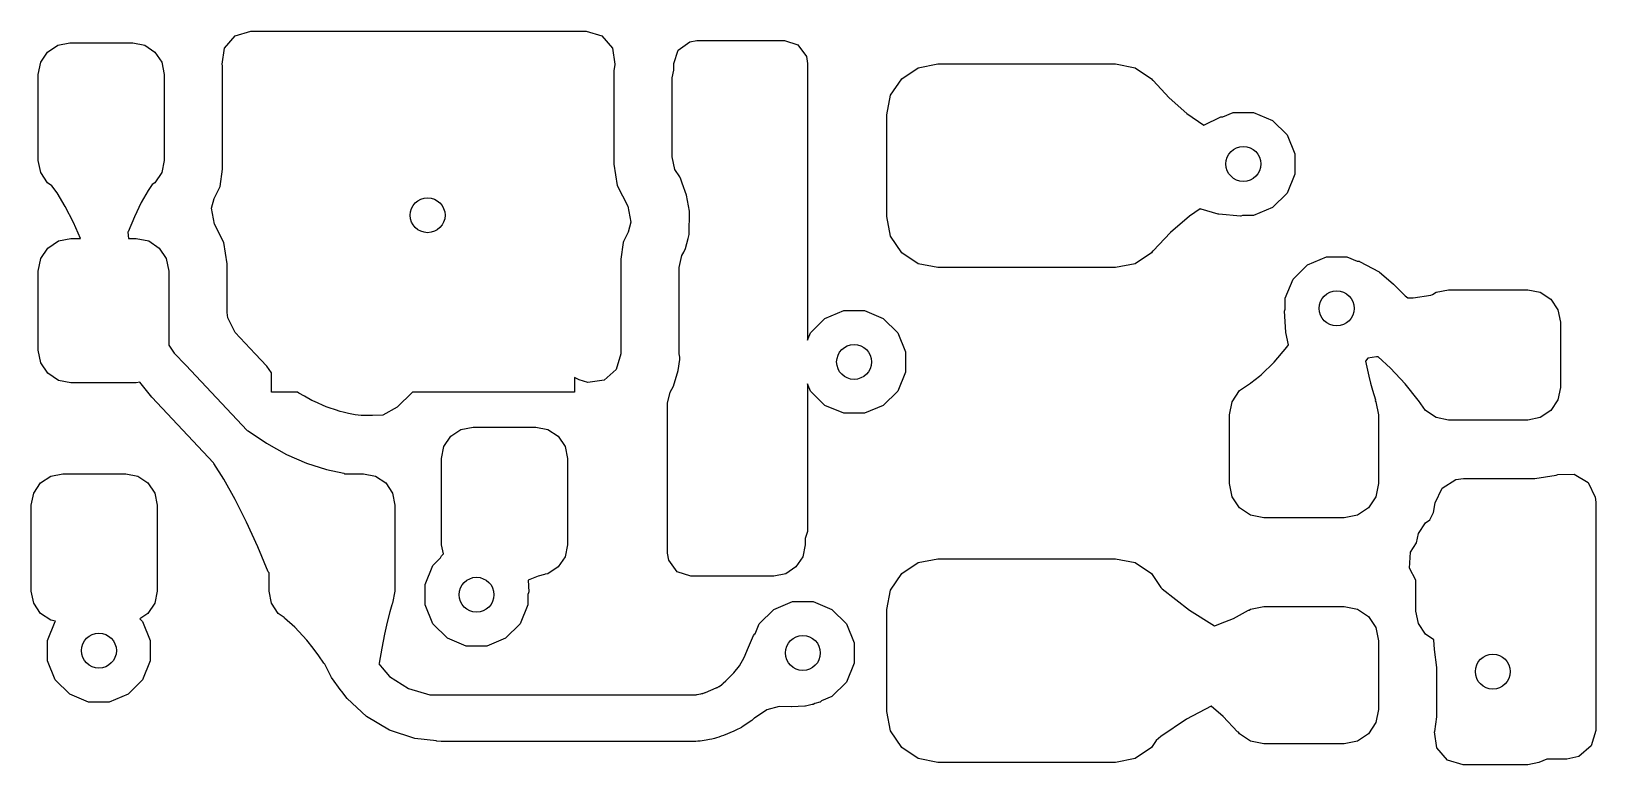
# Model space of a CAD drawing. Extents: x 121.6 to 197.9, y -113.4 to -69.2.
# Drawn here: x 139.07 to 145.78, y -96 to -92.85 of the extents above; entities that cross this region are included whole.
import ezdxf

# ---------------------------------------------------------------- set-up
doc = ezdxf.new("R2010")
doc.units = 0
doc.layers.add('BLACK', color=7, linetype='CONTINUOUS')

msp = doc.modelspace()

# ---------------------------------------------------------------- linework, layer by layer
at = {"layer": 'BLACK', "linetype": 'CONTINUOUS'}
for p, q in [((139.899359, -92.922703), (139.945013, -92.869812)), ((139.945013, -92.869812), (140.012015, -92.85)), ((140.012015, -92.85), (141.451124, -92.85)), ((141.451124, -92.85), (141.518163, -92.869685)), ((141.518163, -92.869685), (141.563918, -92.922489)), ((139.110276, -92.983338), (139.139541, -92.939541)), ((139.139541, -92.939541), (139.183338, -92.910276)), ((139.183338, -92.910276), (139.235, -92.9)), ((139.235, -92.9), (139.505, -92.9)), ((139.505, -92.9), (139.556662, -92.910276)), ((139.556662, -92.910276), (139.600459, -92.939541)), ((139.600459, -92.939541), (139.629724, -92.983338)), ((139.889547, -92.991878), (139.899359, -92.922703)), ((141.563918, -92.922489), (141.573862, -92.991647)), ((141.826638, -92.988634), (141.84576, -92.930513)), ((141.84576, -92.930513), (141.895393, -92.894733)), ((141.895393, -92.894733), (141.925637, -92.89)), ((141.925637, -92.89), (142.301, -92.89)), ((142.301, -92.89), (142.359191, -92.908907)), ((142.359191, -92.908907), (142.395155, -92.958407)), ((139.1, -93.035), (139.110276, -92.983338)), ((139.629724, -92.983338), (139.64, -93.035)), ((139.8905, -92.998418), (139.889547, -92.991878)), ((139.8905, -93.441582), (139.8905, -92.998418)), ((141.573597, -92.993398), (141.5695, -93.019265)), ((141.5695, -93.019265), (141.5695, -93.420739)), ((141.573862, -92.991647), (141.573597, -92.993398)), ((141.82, -93.05), (141.826532, -93.017161)), ((141.826532, -93.017161), (141.826546, -93.01338)), ((141.826546, -93.01338), (141.826638, -92.988634)), ((142.395155, -92.958407), (142.4, -92.989)), ((142.4, -92.989), (142.4, -94.176186)), ((142.80407, -93.05407), (142.875038, -93.006651)), ((142.875038, -93.006651), (142.95875, -92.99)), ((142.95875, -92.99), (143.72125, -92.99)), ((143.72125, -92.99), (143.804962, -93.006651)), ((143.804962, -93.006651), (143.87593, -93.05407)), ((139.1, -93.405), (139.1, -93.035)), ((139.64, -93.035), (139.64, -93.405)), ((141.82, -93.39), (141.82, -93.05)), ((142.756651, -93.125038), (142.80407, -93.05407)), ((143.87593, -93.05407), (143.879742, -93.059775)), ((143.879742, -93.059775), (143.882845, -93.061463)), ((143.882845, -93.061463), (143.951922, -93.135317)), ((142.74, -93.20875), (142.756651, -93.125038)), ((143.951922, -93.135317), (144.027915, -93.202633)), ((142.74, -93.64625), (142.74, -93.20875)), ((144.027915, -93.202633), (144.100185, -93.253403)), ((144.100185, -93.253403), (144.172742, -93.217626)), ((144.172742, -93.217626), (144.181676, -93.217042)), ((144.181676, -93.217042), (144.182205, -93.217506)), ((144.182205, -93.217506), (144.226105, -93.199323)), ((144.226105, -93.199323), (144.313895, -93.199323)), ((144.313895, -93.199323), (144.395003, -93.232919)), ((144.395003, -93.232919), (144.457081, -93.294997)), ((144.457081, -93.294997), (144.490677, -93.376105)), ((139.110276, -93.456662), (139.1, -93.405)), ((139.64, -93.405), (139.629724, -93.456662)), ((141.5695, -93.420739), (141.583981, -93.51217)), ((141.830657, -93.443576), (141.82, -93.39)), ((144.490677, -93.376105), (144.490677, -93.463895)), ((139.139541, -93.500459), (139.110276, -93.456662)), ((139.629724, -93.456662), (139.600459, -93.500459)), ((139.879582, -93.516518), (139.8905, -93.441582)), ((141.852251, -93.475894), (141.830657, -93.443576)), ((141.857225, -93.485655), (141.852251, -93.475894)), ((141.857233, -93.485674), (141.857225, -93.485655)), ((141.862957, -93.502472), (141.857233, -93.485674)), ((144.490677, -93.463895), (144.457081, -93.545003)), ((139.158599, -93.513194), (139.139541, -93.500459)), ((139.180636, -93.543625), (139.158599, -93.513194)), ((139.180641, -93.543632), (139.180636, -93.543625)), ((139.215824, -93.602417), (139.180641, -93.543632)), ((139.571154, -93.533782), (139.541854, -93.585792)), ((139.588301, -93.508582), (139.571154, -93.533782)), ((139.600459, -93.500459), (139.588301, -93.508582)), ((139.85461, -93.567597), (139.85994, -93.556696)), ((139.85994, -93.556696), (139.879582, -93.516518)), ((141.583981, -93.51217), (141.583982, -93.512174)), ((141.583982, -93.512174), (141.629578, -93.601661)), ((141.880688, -93.554503), (141.862957, -93.502472)), ((141.893584, -93.623172), (141.880688, -93.554503)), ((144.457081, -93.545003), (144.395003, -93.607081)), ((139.251007, -93.671402), (139.215824, -93.602417)), ((139.541854, -93.585792), (139.512573, -93.646723)), ((139.842628, -93.609686), (139.85461, -93.567597)), ((139.855523, -93.678352), (139.842628, -93.609686)), ((141.629578, -93.601661), (141.642474, -93.67033)), ((141.892516, -93.722857), (141.893584, -93.623172)), ((144.083913, -93.612625), (144.03921, -93.643502)), ((144.087444, -93.613886), (144.083913, -93.612625)), ((144.088166, -93.614118), (144.087444, -93.613886)), ((144.162052, -93.635208), (144.088166, -93.614118)), ((144.395003, -93.607081), (144.313895, -93.640677)), ((139.27127, -93.717009), (139.251007, -93.671402)), ((139.512573, -93.646723), (139.485763, -93.710703)), ((139.896017, -93.757825), (139.855523, -93.678352)), ((141.642474, -93.67033), (141.630495, -93.712412)), ((142.756651, -93.729962), (142.74, -93.64625)), ((144.039196, -93.643513), (143.95757, -93.714773)), ((144.03921, -93.643502), (144.039196, -93.643513)), ((144.164229, -93.635611), (144.162052, -93.635208)), ((144.257321, -93.643874), (144.164229, -93.635611)), ((144.258304, -93.64392), (144.257321, -93.643874)), ((144.26623, -93.640677), (144.258304, -93.64392)), ((144.313895, -93.640677), (144.26623, -93.640677)), ((139.141005, -93.781005), (139.186424, -93.750657)), ((139.186424, -93.750657), (139.24, -93.74)), ((139.24, -93.74), (139.281485, -93.74)), ((139.281485, -93.74), (139.27127, -93.717009)), ((139.485763, -93.710703), (139.4838, -93.712649)), ((139.4838, -93.712649), (139.487423, -93.74)), ((139.487423, -93.74), (139.52, -93.74)), ((139.52, -93.74), (139.573576, -93.750657)), ((139.573576, -93.750657), (139.618995, -93.781005)), ((139.896017, -93.757826), (139.896017, -93.757825)), ((139.896018, -93.757828), (139.896017, -93.757826)), ((139.896018, -93.757829), (139.896018, -93.757828)), ((139.910499, -93.84926), (139.896018, -93.757829)), ((141.609785, -93.757825), (141.599499, -93.828421)), ((141.610417, -93.753484), (141.609785, -93.757825)), ((141.610418, -93.753482), (141.610417, -93.753484)), ((141.630495, -93.712412), (141.610418, -93.753482)), ((141.876233, -93.782363), (141.888212, -93.740281)), ((141.888212, -93.740281), (141.892516, -93.722857)), ((142.80407, -93.80093), (142.756651, -93.729962)), ((143.95757, -93.714773), (143.882845, -93.793631)), ((139.110657, -93.826424), (139.141005, -93.781005)), ((139.618995, -93.781005), (139.649343, -93.826424)), ((141.849999, -93.865003), (141.860275, -93.813341)), ((141.860275, -93.813341), (141.869855, -93.799003)), ((141.869855, -93.799003), (141.876233, -93.782363)), ((142.875038, -93.848349), (142.80407, -93.80093)), ((143.87593, -93.80093), (143.804962, -93.848349)), ((143.879941, -93.794926), (143.87593, -93.80093)), ((143.882845, -93.793631), (143.879941, -93.794926)), ((144.544997, -93.852919), (144.626105, -93.819323)), ((144.626105, -93.819323), (144.713895, -93.819323)), ((144.713895, -93.819323), (144.758186, -93.837669)), ((139.1, -93.88), (139.110657, -93.826424)), ((139.1, -94.22), (139.1, -93.88)), ((139.649343, -93.826424), (139.66, -93.88)), ((139.66, -93.88), (139.66, -94.197502)), ((139.910499, -94.058385), (139.910499, -93.84926)), ((141.599499, -93.828421), (141.599499, -93.828426)), ((141.599499, -93.828426), (141.599499, -94.235448)), ((141.849999, -94.235003), (141.849999, -93.865003)), ((142.95875, -93.865), (142.875038, -93.848349)), ((143.72125, -93.865), (142.95875, -93.865)), ((143.804962, -93.848349), (143.72125, -93.865)), ((144.482919, -93.914997), (144.544997, -93.852919)), ((144.758186, -93.837669), (144.76645, -93.837705)), ((144.76645, -93.837705), (144.767433, -93.838172)), ((144.767433, -93.838172), (144.851815, -93.883195)), ((144.851815, -93.883195), (144.85389, -93.884609)), ((144.85389, -93.884609), (144.892868, -93.91783)), ((144.449323, -93.996105), (144.482919, -93.914997)), ((144.892868, -93.91783), (144.91354, -93.935449)), ((144.91354, -93.935449), (144.914298, -93.936156)), ((144.914298, -93.936156), (144.963555, -93.98631)), ((144.449323, -94.043674), (144.449323, -93.996105)), ((144.963555, -93.98631), (144.963558, -93.986312)), ((144.963558, -93.986312), (144.96356, -93.986314)), ((144.96356, -93.986314), (144.97572, -93.995484)), ((144.97572, -93.995484), (144.998716, -93.995077)), ((144.998716, -93.995077), (145.074358, -93.982938)), ((145.074358, -93.982938), (145.081107, -93.980891)), ((145.081107, -93.980891), (145.096424, -93.970657)), ((145.096424, -93.970657), (145.15, -93.96)), ((145.15, -93.96), (145.49, -93.96)), ((145.49, -93.96), (145.543576, -93.970657)), ((145.543576, -93.970657), (145.588995, -94.001005)), ((145.588995, -94.001005), (145.619343, -94.046424)), ((139.91259, -94.081061), (139.910499, -94.058385)), ((139.944202, -94.14337), (139.91259, -94.081061)), ((142.412919, -94.144997), (142.474997, -94.082919)), ((142.474997, -94.082919), (142.556105, -94.049323)), ((142.556105, -94.049323), (142.643895, -94.049323)), ((142.643895, -94.049323), (142.725003, -94.082919)), ((142.725003, -94.082919), (142.787081, -94.144997)), ((144.445883, -94.05247), (144.448717, -94.043977)), ((144.452224, -94.14195), (144.445883, -94.05247)), ((144.448717, -94.043977), (144.449323, -94.043674)), ((145.619343, -94.046424), (145.63, -94.1)), ((140.030863, -94.235448), (139.944202, -94.14337)), ((142.4, -94.176186), (142.412919, -94.144997)), ((142.787081, -94.144997), (142.820677, -94.226105)), ((144.45245, -94.143547), (144.452224, -94.14195)), ((144.46377, -94.196674), (144.45245, -94.143547)), ((145.63, -94.1), (145.63, -94.38)), ((139.110657, -94.273576), (139.1, -94.22)), ((139.66, -94.197502), (139.683551, -94.231986)), ((142.820677, -94.226105), (142.820677, -94.313895)), ((144.401762, -94.271737), (144.456957, -94.206208)), ((144.456957, -94.206208), (144.46377, -94.196674)), ((139.141005, -94.318995), (139.110657, -94.273576)), ((139.683551, -94.231986), (139.732333, -94.283758)), ((139.732333, -94.283758), (139.732332, -94.283758)), ((139.732332, -94.283758), (139.99675, -94.564701)), ((140.080223, -94.287893), (140.030863, -94.235448)), ((140.1, -94.31749), (140.080223, -94.287893)), ((141.599499, -94.235448), (141.579814, -94.302487)), ((141.844649, -94.307433), (141.851617, -94.25897)), ((141.852938, -94.24978), (141.849999, -94.235003)), ((141.851617, -94.25897), (141.852938, -94.24978)), ((144.346568, -94.325566), (144.401762, -94.271737)), ((144.803089, -94.254555), (144.794121, -94.266291)), ((144.794121, -94.266291), (144.808136, -94.331433)), ((144.841139, -94.248857), (144.803089, -94.254555)), ((144.847956, -94.247991), (144.841139, -94.248857)), ((144.901254, -94.296378), (144.847956, -94.247991)), ((139.186424, -94.349343), (139.141005, -94.318995)), ((139.24, -94.36), (139.186424, -94.349343)), ((139.52, -94.36), (139.24, -94.36)), ((139.535336, -94.356949), (139.52, -94.36)), ((139.586684, -94.420822), (139.535336, -94.356949)), ((140.1, -94.4), (140.1, -94.31749)), ((141.421039, -94.346849), (141.4, -94.336563)), ((141.4, -94.336563), (141.4, -94.4)), ((141.457852, -94.358186), (141.421039, -94.346849)), ((141.52701, -94.348242), (141.457852, -94.358186)), ((141.579814, -94.302487), (141.52701, -94.348242)), ((141.824964, -94.374472), (141.844649, -94.307433)), ((142.820677, -94.313895), (142.787081, -94.395003)), ((144.253202, -94.393202), (144.300036, -94.361907)), ((144.300036, -94.361907), (144.300701, -94.360599)), ((144.300701, -94.360599), (144.301214, -94.360184)), ((144.301214, -94.360184), (144.338855, -94.331453)), ((144.338855, -94.331453), (144.346568, -94.325566)), ((144.808136, -94.331433), (144.80814, -94.33145)), ((144.80814, -94.33145), (144.808141, -94.331453)), ((144.808141, -94.331453), (144.815548, -94.360599)), ((144.815548, -94.360599), (144.823458, -94.39172)), ((144.964014, -94.364154), (144.901254, -94.296378)), ((139.586685, -94.420823), (139.586684, -94.420822)), ((139.586688, -94.420826), (139.586685, -94.420823)), ((139.851998, -94.702717), (139.586688, -94.420826)), ((140.211371, -94.4), (140.1, -94.4)), ((140.217911, -94.404041), (140.211371, -94.4)), ((140.241773, -94.417403), (140.217911, -94.404041)), ((140.273736, -94.435301), (140.241773, -94.417403)), ((140.70482, -94.4), (140.639937, -94.464884)), ((141.4, -94.4), (140.70482, -94.4)), ((141.8, -94.446524), (141.811276, -94.400638)), ((141.811276, -94.400638), (141.824964, -94.374472)), ((142.412919, -94.395003), (142.4, -94.363813)), ((142.4, -94.363813), (142.4, -94.998165)), ((142.474997, -94.457081), (142.412919, -94.395003)), ((142.787081, -94.395003), (142.725003, -94.457081)), ((144.221228, -94.441054), (144.253202, -94.393202)), ((144.823458, -94.39172), (144.836172, -94.432681)), ((145.019975, -94.434218), (144.964014, -94.364154)), ((145.63, -94.38), (145.619343, -94.433576)), ((140.28427, -94.440558), (140.273736, -94.435301)), ((140.335559, -94.463181), (140.28427, -94.440558)), ((140.34756, -94.467747), (140.335559, -94.463181)), ((140.374757, -94.476512), (140.34756, -94.467747)), ((140.39455, -94.48289), (140.374757, -94.476512)), ((140.407866, -94.486378), (140.39455, -94.48289)), ((140.431014, -94.491086), (140.407866, -94.486378)), ((140.460153, -94.497012), (140.431014, -94.491086)), ((140.639937, -94.464884), (140.578614, -94.498369)), ((141.8, -95.091), (141.8, -94.446524)), ((142.556105, -94.490677), (142.474997, -94.457081)), ((142.643895, -94.490677), (142.556105, -94.490677)), ((142.725003, -94.457081), (142.643895, -94.490677)), ((144.21, -94.4975), (144.221228, -94.441054)), ((144.836172, -94.432681), (144.835809, -94.43662)), ((144.835809, -94.43662), (144.838772, -94.441054)), ((144.838772, -94.441054), (144.85, -94.4975)), ((145.021827, -94.435327), (145.019975, -94.434218)), ((145.051005, -94.478995), (145.021827, -94.435327)), ((145.096424, -94.509343), (145.051005, -94.478995)), ((145.588995, -94.478995), (145.543576, -94.509343)), ((145.619343, -94.433576), (145.588995, -94.478995)), ((140.484863, -94.4995), (140.460153, -94.497012)), ((140.531582, -94.4995), (140.484863, -94.4995)), ((140.534383, -94.499908), (140.531582, -94.4995)), ((140.578614, -94.498369), (140.534383, -94.499908)), ((140.869541, -94.589541), (140.913338, -94.560276)), ((140.913338, -94.560276), (140.965, -94.55)), ((140.965, -94.55), (141.235, -94.55)), ((141.235, -94.55), (141.286662, -94.560276)), ((141.286662, -94.560276), (141.330459, -94.589541)), ((144.21, -94.7925), (144.21, -94.4975)), ((144.85, -94.4975), (144.85, -94.7925)), ((145.15, -94.52), (145.096424, -94.509343)), ((145.49, -94.52), (145.15, -94.52)), ((145.543576, -94.509343), (145.49, -94.52)), ((139.99675, -94.564701), (140.00078, -94.566008)), ((140.00078, -94.566008), (140.078834, -94.618993)), ((140.078834, -94.618993), (140.078839, -94.618996)), ((140.078839, -94.618996), (140.078857, -94.619007)), ((140.078857, -94.619007), (140.164636, -94.66704)), ((140.840276, -94.633338), (140.869541, -94.589541)), ((141.330459, -94.589541), (141.359724, -94.633338)), ((140.164636, -94.66704), (140.164645, -94.667045)), ((140.164645, -94.667045), (140.250457, -94.704896)), ((140.83, -94.685), (140.840276, -94.633338)), ((140.83, -95.055), (140.83, -94.685)), ((141.359724, -94.633338), (141.37, -94.685)), ((141.37, -94.685), (141.37, -95.055)), ((139.109541, -94.789541), (139.153338, -94.760276)), ((139.153338, -94.760276), (139.205, -94.75)), ((139.205, -94.75), (139.475, -94.75)), ((139.475, -94.75), (139.526662, -94.760276)), ((139.526662, -94.760276), (139.570459, -94.789541)), ((139.852568, -94.705977), (139.851998, -94.702717)), ((139.895906, -94.774193), (139.852568, -94.705977)), ((140.250457, -94.704896), (140.336268, -94.732548)), ((140.336268, -94.732548), (140.33627, -94.732548)), ((140.33627, -94.732548), (140.336272, -94.732549)), ((140.336272, -94.732549), (140.410746, -94.747695)), ((140.410746, -94.747695), (140.414164, -94.75)), ((140.414164, -94.75), (140.495, -94.75)), ((140.495, -94.75), (140.546662, -94.760276)), ((140.546662, -94.760276), (140.590459, -94.789541)), ((145.520739, -94.770498), (145.566454, -94.763258)), ((145.566454, -94.763258), (145.61217, -94.756018)), ((145.61217, -94.756018), (145.612171, -94.756017)), ((145.612171, -94.756017), (145.612175, -94.756017)), ((145.612175, -94.756017), (145.612178, -94.756015)), ((145.612178, -94.756015), (145.619076, -94.753774)), ((145.619076, -94.753774), (145.688917, -94.751774)), ((145.688917, -94.751774), (145.748752, -94.78785)), ((139.080276, -94.833338), (139.109541, -94.789541)), ((139.570459, -94.789541), (139.599724, -94.833338)), ((139.944429, -94.860771), (139.895906, -94.774193)), ((140.590459, -94.789541), (140.619724, -94.833338)), ((144.221228, -94.848946), (144.21, -94.7925)), ((144.85, -94.7925), (144.838772, -94.848946)), ((145.092379, -94.875102), (145.122308, -94.811967)), ((145.122308, -94.811967), (145.181619, -94.775035)), ((145.181619, -94.775035), (145.214846, -94.770499)), ((145.214846, -94.770499), (145.520734, -94.770499)), ((145.520734, -94.770499), (145.520739, -94.770499)), ((145.520739, -94.770499), (145.520739, -94.770498)), ((145.748752, -94.78785), (145.779584, -94.850549)), ((139.07, -94.885), (139.080276, -94.833338)), ((139.07, -95.255), (139.07, -94.885)), ((139.599724, -94.833338), (139.61, -94.885)), ((139.61, -94.885), (139.61, -95.255)), ((139.992953, -94.957549), (139.944429, -94.860771)), ((140.619724, -94.833338), (140.63, -94.885)), ((140.63, -94.885), (140.63, -95.255)), ((144.253202, -94.896798), (144.221228, -94.848946)), ((144.301054, -94.928772), (144.253202, -94.896798)), ((144.806798, -94.896798), (144.758946, -94.928772)), ((144.838772, -94.848946), (144.806798, -94.896798)), ((145.08574, -94.917018), (145.092379, -94.875102)), ((145.779584, -94.850549), (145.781402, -94.871702)), ((145.781402, -94.871702), (145.781402, -95.852305)), ((140.041476, -95.064527), (139.992953, -94.957549)), ((144.3575, -94.94), (144.301054, -94.928772)), ((144.7025, -94.94), (144.3575, -94.94)), ((144.758946, -94.928772), (144.7025, -94.94)), ((145.020657, -95.006424), (145.051005, -94.961005)), ((145.051005, -94.961005), (145.069689, -94.94852)), ((145.069689, -94.94852), (145.085739, -94.917022)), ((145.085739, -94.917022), (145.08574, -94.917018)), ((142.4, -94.998165), (142.39, -95.028942)), ((142.39, -95.028942), (142.39, -95.055)), ((145.01261, -95.046875), (145.020657, -95.006424)), ((140.085539, -95.170934), (140.041476, -95.064527)), ((140.829534, -95.102705), (140.837907, -95.094756)), ((140.837907, -95.094756), (140.83, -95.055)), ((141.37, -95.055), (141.359724, -95.106662)), ((141.804845, -95.121593), (141.8, -95.091)), ((142.39, -95.055), (142.379724, -95.106662)), ((144.982054, -95.156358), (144.987038, -95.086666)), ((144.987038, -95.086666), (145.01261, -95.046875)), ((140.759323, -95.226105), (140.792919, -95.144997)), ((140.792919, -95.144997), (140.826185, -95.11173)), ((140.82593, -95.111105), (140.82939, -95.102846)), ((140.826185, -95.11173), (140.82593, -95.111105)), ((140.82939, -95.102846), (140.829534, -95.102705)), ((141.330459, -95.150459), (141.286662, -95.179724)), ((141.359724, -95.106662), (141.330459, -95.150459)), ((141.840809, -95.171093), (141.804845, -95.121593)), ((142.350459, -95.150459), (142.306662, -95.179724)), ((142.379724, -95.106662), (142.350459, -95.150459)), ((142.80407, -95.17907), (142.875038, -95.131651)), ((142.875038, -95.131651), (142.95875, -95.115)), ((142.95875, -95.115), (143.72125, -95.115)), ((143.72125, -95.115), (143.804962, -95.131651)), ((143.804962, -95.131651), (143.87593, -95.17907)), ((145.01, -95.207537), (144.982054, -95.156358)), ((140.09, -95.175411), (140.085539, -95.170934)), ((140.09, -95.255), (140.09, -95.175411)), ((140.759323, -95.313895), (140.759323, -95.226105)), ((141.244136, -95.189812), (141.201898, -95.207172)), ((141.201898, -95.207172), (141.204396, -95.257774)), ((141.271105, -95.183414), (141.244136, -95.189812)), ((141.273967, -95.182249), (141.271105, -95.183414)), ((141.286662, -95.179724), (141.273967, -95.182249)), ((141.899, -95.19), (141.840809, -95.171093)), ((141.985, -95.19), (141.899, -95.19)), ((142.255, -95.19), (141.985, -95.19)), ((142.306662, -95.179724), (142.255, -95.19)), ((142.756651, -95.250038), (142.80407, -95.17907)), ((143.87593, -95.17907), (143.915493, -95.23828)), ((145.01, -95.34), (145.01, -95.207537)), ((139.080276, -95.306662), (139.07, -95.255)), ((139.61, -95.255), (139.599724, -95.306662)), ((140.100276, -95.306662), (140.09, -95.255)), ((140.63, -95.255), (140.619724, -95.306662)), ((141.201381, -95.266206), (141.200677, -95.266539)), ((141.200677, -95.266539), (141.200677, -95.313895)), ((141.204396, -95.257774), (141.201381, -95.266206)), ((142.254997, -95.332919), (142.336105, -95.299323)), ((142.336105, -95.299323), (142.423895, -95.299323)), ((142.423895, -95.299323), (142.505003, -95.332919)), ((142.74, -95.33375), (142.756651, -95.250038)), ((143.915493, -95.23828), (143.921516, -95.244091)), ((143.921516, -95.244091), (143.921522, -95.244096)), ((143.921522, -95.244096), (143.921529, -95.244102)), ((143.921529, -95.244102), (144.038069, -95.33628)), ((139.109541, -95.350459), (139.080276, -95.306662)), ((139.153338, -95.379724), (139.109541, -95.350459)), ((139.570459, -95.350459), (139.535741, -95.373657)), ((139.599724, -95.306662), (139.570459, -95.350459)), ((140.129541, -95.350459), (140.100276, -95.306662)), ((140.154865, -95.36738), (140.129541, -95.350459)), ((140.156112, -95.36995), (140.154865, -95.36738)), ((140.60811, -95.342835), (140.596498, -95.387028)), ((140.608113, -95.342823), (140.60811, -95.342835)), ((140.617426, -95.313818), (140.608113, -95.342823)), ((140.617974, -95.309704), (140.617426, -95.313818)), ((140.619724, -95.306662), (140.617857, -95.309455)), ((140.617857, -95.309455), (140.617974, -95.309704)), ((140.792919, -95.395003), (140.759323, -95.313895)), ((141.200677, -95.313895), (141.167081, -95.395003)), ((142.192919, -95.394997), (142.254997, -95.332919)), ((142.505003, -95.332919), (142.567081, -95.394997)), ((142.74, -95.77125), (142.74, -95.33375)), ((144.038069, -95.33628), (144.038075, -95.336285)), ((144.038075, -95.336285), (144.145726, -95.40273)), ((144.227675, -95.371606), (144.292482, -95.335944)), ((144.292482, -95.335944), (144.294296, -95.335743)), ((144.294296, -95.335743), (144.301054, -95.331228)), ((144.301054, -95.331228), (144.3575, -95.32)), ((144.3575, -95.32), (144.7025, -95.32)), ((144.7025, -95.32), (144.758946, -95.331228)), ((144.758946, -95.331228), (144.806798, -95.363202)), ((144.806798, -95.363202), (144.838772, -95.411054)), ((145.020657, -95.393576), (145.01, -95.34)), ((139.139323, -95.466105), (139.172919, -95.384997)), ((139.174068, -95.383847), (139.153338, -95.379724)), ((139.172919, -95.384997), (139.174068, -95.383847)), ((139.535741, -95.373657), (139.547081, -95.384997)), ((139.547081, -95.384997), (139.580677, -95.466105)), ((140.200152, -95.409079), (140.156112, -95.36995)), ((140.200164, -95.40909), (140.200152, -95.409079)), ((140.252103, -95.465438), (140.200164, -95.40909)), ((140.596498, -95.387028), (140.584888, -95.439236)), ((140.854997, -95.457081), (140.792919, -95.395003)), ((141.167081, -95.395003), (141.105003, -95.457081)), ((142.174935, -95.438413), (142.192919, -95.394997)), ((142.567081, -95.394997), (142.600677, -95.476105)), ((144.145726, -95.40273), (144.154296, -95.40066)), ((144.154296, -95.40066), (144.171786, -95.393734)), ((144.171786, -95.393734), (144.227659, -95.371613)), ((144.227659, -95.371613), (144.22766, -95.371611)), ((144.22766, -95.371611), (144.227675, -95.371606)), ((144.838772, -95.411054), (144.85, -95.4675)), ((145.051005, -95.438995), (145.020657, -95.393576)), ((139.139323, -95.553895), (139.139323, -95.466105)), ((139.580677, -95.466105), (139.580677, -95.553895)), ((140.252109, -95.465446), (140.252103, -95.465438)), ((140.252111, -95.465448), (140.252109, -95.465446)), ((140.252113, -95.46545), (140.252111, -95.465448)), ((140.278683, -95.499493), (140.252113, -95.46545)), ((140.304043, -95.531986), (140.278683, -95.499493)), ((140.573268, -95.499524), (140.562387, -95.563497)), ((140.584888, -95.439236), (140.573268, -95.499524)), ((140.936105, -95.490677), (140.854997, -95.457081)), ((141.023895, -95.490677), (140.936105, -95.490677)), ((141.105003, -95.457081), (141.023895, -95.490677)), ((142.128418, -95.540069), (142.147265, -95.495726)), ((142.147265, -95.495726), (142.167734, -95.444819)), ((142.167734, -95.444819), (142.173999, -95.438423)), ((142.173999, -95.438423), (142.174935, -95.438413)), ((142.600677, -95.476105), (142.600677, -95.563895)), ((144.85, -95.4675), (144.85, -95.7625)), ((145.087416, -95.463324), (145.051005, -95.438995)), ((145.089532, -95.504778), (145.087416, -95.463324)), ((139.172919, -95.635003), (139.139323, -95.553895)), ((139.580677, -95.553895), (139.547081, -95.635003)), ((140.304046, -95.531991), (140.304043, -95.531986)), ((140.304051, -95.531997), (140.304046, -95.531991)), ((140.325368, -95.563497), (140.304051, -95.531997)), ((140.328611, -95.568289), (140.325368, -95.563497)), ((140.358225, -95.625628), (140.328611, -95.568289)), ((140.562387, -95.563497), (140.56039, -95.566963)), ((140.56039, -95.566963), (140.575569, -95.584506)), ((142.107773, -95.575903), (142.128418, -95.540069)), ((142.600677, -95.563895), (142.567081, -95.645003)), ((145.099222, -95.582859), (145.089532, -95.504778)), ((139.234997, -95.697081), (139.172919, -95.635003)), ((139.547081, -95.635003), (139.485003, -95.697081)), ((140.399719, -95.681949), (140.358225, -95.625628)), ((140.575569, -95.584506), (140.575571, -95.584505)), ((140.575571, -95.584505), (140.607083, -95.620867)), ((140.607083, -95.620867), (140.688043, -95.67289)), ((142.049003, -95.639571), (142.083263, -95.605312)), ((142.083263, -95.605312), (142.107773, -95.575903)), ((145.100499, -95.586867), (145.099222, -95.582859)), ((145.1005, -95.793823), (145.100499, -95.586867)), ((139.316105, -95.730677), (139.234997, -95.697081)), ((139.485003, -95.697081), (139.403895, -95.730677)), ((140.400908, -95.68394), (140.399719, -95.681949)), ((140.401958, -95.685423), (140.400908, -95.68394)), ((140.40248, -95.685697), (140.401958, -95.685423)), ((140.42443, -95.715491), (140.40248, -95.685697)), ((140.688043, -95.67289), (140.780379, -95.7)), ((140.780379, -95.7), (140.828494, -95.7)), ((140.828494, -95.7), (141.912178, -95.7)), ((141.912178, -95.7), (141.912187, -95.7)), ((141.912187, -95.7), (141.912191, -95.7)), ((141.912191, -95.7), (141.912191, -95.699995)), ((141.912191, -95.699995), (141.913388, -95.699995)), ((141.913388, -95.699995), (141.915782, -95.699918)), ((141.915782, -95.699918), (141.918173, -95.699762)), ((141.918173, -95.699762), (141.919364, -95.699644)), ((141.919364, -95.699644), (141.920493, -95.699534)), ((141.920493, -95.699534), (141.922866, -95.699221)), ((141.922866, -95.699221), (141.925228, -95.698831)), ((141.925228, -95.698831), (141.926402, -95.698597)), ((141.926402, -95.698597), (141.926403, -95.698597)), ((141.926403, -95.698597), (141.941144, -95.695665)), ((141.941144, -95.695665), (141.941145, -95.695664)), ((141.941145, -95.695662), (141.943013, -95.695291)), ((141.941145, -95.695664), (141.941145, -95.695662)), ((141.943013, -95.695291), (141.946721, -95.694427)), ((141.946721, -95.694427), (141.9504, -95.693442)), ((141.9504, -95.693442), (141.952196, -95.692896)), ((141.952196, -95.692895), (141.954016, -95.692343)), ((141.952196, -95.692896), (141.952196, -95.692895)), ((141.954016, -95.692343), (141.957619, -95.69112)), ((141.957619, -95.69112), (141.96118, -95.68978)), ((141.96118, -95.68978), (141.962938, -95.689052)), ((141.962938, -95.689052), (142.007931, -95.670415)), ((142.007931, -95.670415), (142.007937, -95.670412)), ((142.007937, -95.670412), (142.009031, -95.66996)), ((142.009031, -95.66996), (142.011206, -95.668975)), ((142.011206, -95.668975), (142.013347, -95.667919)), ((142.013347, -95.667919), (142.0144, -95.667356)), ((142.0144, -95.667356), (142.014406, -95.667354)), ((142.014406, -95.667354), (142.01441, -95.667351)), ((142.014407, -95.667346), (142.015465, -95.666781)), ((142.01441, -95.667351), (142.014407, -95.667346)), ((142.015465, -95.666781), (142.017544, -95.665581)), ((142.017544, -95.665581), (142.019582, -95.664315)), ((142.019582, -95.664315), (142.02058, -95.663648)), ((142.02058, -95.663648), (142.020581, -95.663649)), ((142.020581, -95.663649), (142.030534, -95.656998)), ((142.030534, -95.656998), (142.030573, -95.656977)), ((142.030573, -95.656977), (142.031022, -95.656677)), ((142.031022, -95.656677), (142.032054, -95.655936)), ((142.032054, -95.655936), (142.033062, -95.655162)), ((142.033062, -95.655162), (142.033554, -95.654759)), ((142.033554, -95.65476), (142.033561, -95.654756)), ((142.033554, -95.654759), (142.033554, -95.65476)), ((142.033561, -95.654756), (142.034017, -95.654383)), ((142.034017, -95.654383), (142.034968, -95.653548)), ((142.034968, -95.653548), (142.035892, -95.652683)), ((142.035892, -95.652683), (142.036339, -95.652235)), ((142.036339, -95.652235), (142.036342, -95.652232)), ((142.036342, -95.652232), (142.036345, -95.65223)), ((142.036345, -95.65223), (142.037665, -95.650909)), ((142.037665, -95.650909), (142.038035, -95.650098)), ((142.038035, -95.650098), (142.049003, -95.639571)), ((142.567081, -95.645003), (142.505003, -95.707081)), ((139.403895, -95.730677), (139.316105, -95.730677)), ((140.42443, -95.715492), (140.424429, -95.715491)), ((140.424429, -95.715491), (140.42443, -95.715491)), ((140.424431, -95.715493), (140.42443, -95.715492)), ((140.424443, -95.7155), (140.424431, -95.715492)), ((140.424431, -95.715492), (140.424431, -95.715493)), ((140.508094, -95.79337), (140.424443, -95.7155)), ((142.226096, -95.763516), (142.172582, -95.800349)), ((142.278862, -95.750535), (142.226096, -95.763516)), ((142.330576, -95.75104), (142.278862, -95.750535)), ((142.331115, -95.751033), (142.330576, -95.75104)), ((142.389085, -95.748927), (142.331115, -95.751033)), ((142.39179, -95.748508), (142.389085, -95.748927)), ((142.419992, -95.740677), (142.39179, -95.748508)), ((142.423895, -95.740677), (142.419992, -95.740677)), ((142.431833, -95.737388), (142.423895, -95.740677)), ((142.453419, -95.731395), (142.431833, -95.737388)), ((142.454721, -95.73095), (142.453419, -95.731395)), ((142.459988, -95.725726), (142.454721, -95.73095)), ((142.505003, -95.707081), (142.459988, -95.725726)), ((142.756651, -95.854962), (142.74, -95.77125)), ((144.132228, -95.748744), (144.025623, -95.803711)), ((144.183166, -95.793526), (144.132228, -95.748744)), ((144.85, -95.7625), (144.838772, -95.818946)), ((140.606397, -95.851689), (140.508094, -95.79337)), ((142.124114, -95.834827), (142.116465, -95.839409)), ((142.131611, -95.829998), (142.124114, -95.834827)), ((142.13162, -95.829987), (142.131611, -95.829999)), ((142.131611, -95.829999), (142.131611, -95.829998)), ((142.131654, -95.82997), (142.13162, -95.829987)), ((142.141651, -95.82329), (142.131654, -95.82997)), ((142.14168, -95.823265), (142.141651, -95.82329)), ((142.141694, -95.823261), (142.14168, -95.823265)), ((142.141696, -95.823265), (142.141694, -95.823261)), ((142.148094, -95.818833), (142.141696, -95.823265)), ((142.154344, -95.814195), (142.148094, -95.818833)), ((142.16044, -95.809355), (142.154344, -95.814195)), ((142.16045, -95.80934), (142.16044, -95.809356)), ((142.16044, -95.809356), (142.16044, -95.809355)), ((142.160468, -95.809333), (142.16045, -95.80934)), ((142.160469, -95.809335), (142.160468, -95.809333)), ((142.166406, -95.804295), (142.160469, -95.809335)), ((142.170195, -95.800858), (142.166406, -95.804295)), ((142.172582, -95.800349), (142.170195, -95.800858)), ((144.025623, -95.803711), (143.915295, -95.879218)), ((144.245331, -95.858563), (144.183166, -95.793526)), ((144.838772, -95.818946), (144.806798, -95.866798)), ((145.090558, -95.856603), (145.100499, -95.793829)), ((145.100499, -95.793829), (145.1005, -95.793823)), ((140.714848, -95.887782), (140.606397, -95.851689)), ((140.80841, -95.89784), (140.714848, -95.887782)), ((140.808985, -95.898079), (140.80841, -95.89784)), ((140.828482, -95.899998), (140.808985, -95.898079)), ((140.828493, -95.9), (140.828482, -95.899998)), ((140.828494, -95.9), (140.828493, -95.899999)), ((140.828493, -95.899999), (140.828493, -95.9)), ((141.912165, -95.9), (140.828494, -95.9)), ((141.912178, -95.9), (141.912165, -95.9)), ((141.912241, -95.899993), (141.912178, -95.9)), ((141.921085, -95.899851), (141.912241, -95.899993)), ((141.929996, -95.899415), (141.921085, -95.899851)), ((141.938888, -95.898689), (141.929996, -95.899415)), ((141.938917, -95.898677), (141.938888, -95.898689)), ((141.93895, -95.898683), (141.938917, -95.898677)), ((141.947815, -95.897662), (141.93895, -95.898684)), ((141.93895, -95.898684), (141.93895, -95.898683)), ((141.956641, -95.896352), (141.947815, -95.897662)), ((141.965409, -95.894755), (141.956641, -95.896352)), ((141.965419, -95.894755), (141.965409, -95.894755)), ((141.98016, -95.891823), (141.965419, -95.894755)), ((141.980199, -95.891811), (141.98016, -95.891823)), ((141.990264, -95.889638), (141.980199, -95.891811)), ((142.000292, -95.887127), (141.990264, -95.889638)), ((142.010234, -95.884291), (142.000292, -95.887127)), ((142.010246, -95.884283), (142.010234, -95.884291)), ((142.01026, -95.884283), (142.010246, -95.884283)), ((142.020104, -95.881118), (142.010259, -95.884281)), ((142.010259, -95.884281), (142.01026, -95.884283)), ((142.02984, -95.877635), (142.020104, -95.881118)), ((142.039458, -95.873835), (142.02984, -95.877635)), ((142.039467, -95.873832), (142.039458, -95.873834)), ((142.039458, -95.873834), (142.039458, -95.873835)), ((142.084469, -95.855191), (142.039467, -95.873832)), ((142.084472, -95.855189), (142.084469, -95.855191)), ((142.092665, -95.851638), (142.084472, -95.85519)), ((142.084472, -95.85519), (142.084472, -95.855189)), ((142.100738, -95.847819), (142.092665, -95.851638)), ((142.108668, -95.843745), (142.100738, -95.847819)), ((142.108672, -95.843745), (142.108668, -95.843745)), ((142.108682, -95.843739), (142.108671, -95.843744)), ((142.108671, -95.843744), (142.108672, -95.843745)), ((142.108702, -95.843721), (142.108682, -95.84374)), ((142.108682, -95.84374), (142.108682, -95.843739)), ((142.116465, -95.839409), (142.108702, -95.843721)), ((142.80407, -95.92593), (142.756651, -95.854962)), ((143.896332, -95.895395), (143.87593, -95.92593)), ((143.915291, -95.879221), (143.896332, -95.895395)), ((143.915295, -95.879218), (143.915291, -95.879221)), ((144.24874, -95.860121), (144.245331, -95.858563)), ((144.253202, -95.866798), (144.24874, -95.860121)), ((144.301054, -95.898772), (144.253202, -95.866798)), ((144.3575, -95.91), (144.301054, -95.898772)), ((144.758946, -95.898772), (144.7025, -95.91)), ((144.806798, -95.866798), (144.758946, -95.898772)), ((145.090293, -95.858353), (145.090558, -95.856603)), ((145.100237, -95.927511), (145.090293, -95.858353)), ((145.781402, -95.852305), (145.761717, -95.919344)), ((142.875038, -95.973349), (142.80407, -95.92593)), ((143.87593, -95.92593), (143.804962, -95.973349)), ((144.7025, -95.91), (144.3575, -95.91)), ((145.145992, -95.980315), (145.100237, -95.927511)), ((145.708913, -95.965099), (145.657402, -95.976305)), ((145.761717, -95.919344), (145.708913, -95.965099)), ((142.95875, -95.99), (142.875038, -95.973349)), ((143.72125, -95.99), (142.95875, -95.99)), ((143.804962, -95.973349), (143.72125, -95.99)), ((145.213031, -96), (145.145992, -95.980315)), ((145.490223, -96), (145.213031, -96)), ((145.537673, -95.990561), (145.490223, -96)), ((145.572092, -95.976305), (145.537673, -95.990561)), ((145.62202, -95.976305), (145.572092, -95.976305)), ((145.657402, -95.976305), (145.62202, -95.976305))]:
    msp.add_line(p, q, dxfattribs=at)
at = {"layer": 'BLACK'}
for centre in [(144.27, -93.42), (140.77, -93.64), (144.67, -94.04), (142.6, -94.27), (140.98, -95.27), (139.36, -95.51), (142.38, -95.52), (145.34, -95.6)]:
    msp.add_circle(centre, 0.075, dxfattribs=at)

doc.saveas('drawing.dxf')
